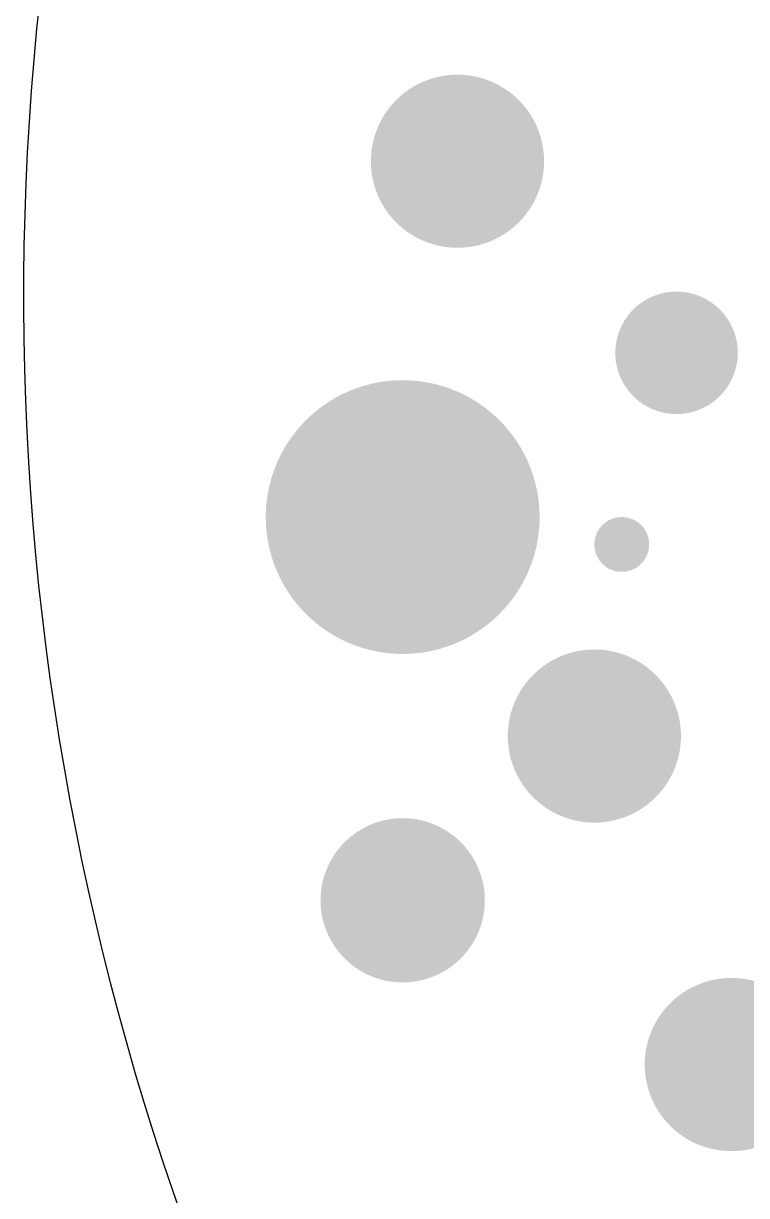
# Model space of a CAD drawing. Header units: millimetres. Extents: x -213 to 898, y -426 to 200.
# Drawn here: x 98.15 to 124.56, y -180.79 to -137.97 of the extents above; entities that cross this region are included whole.
import ezdxf

# ---------------------------------------------------------------- set-up
doc = ezdxf.new("R2010")
doc.units = ezdxf.units.MM
doc.layers.add('Cut', color=1, linetype='Continuous', true_color=0xff0000)
doc.layers.add('Etch', color=5, linetype='Continuous', true_color=0x0000ff)

msp = doc.modelspace()

# ---------------------------------------------------------------- hatches: boundary and pattern name
at = {"layer": 'Etch', "true_color": 0x0000ff, "extrusion": (0, 0, -1)}
for points in [[(-111, -144), (-110.979, -143.933), (-110.958, -143.865), (-110.94, -143.796), (-110.922, -143.726), (-110.906, -143.655), (-110.892, -143.584), (-110.879, -143.511), (-110.868, -143.437), (-110.859, -143.363), (-110.851, -143.288), (-110.845, -143.212), (-110.841, -143.136), (-110.838, -143.059), (-110.838, -142.982), (-110.839, -142.904), (-110.843, -142.826), (-110.848, -142.747), (-110.855, -142.668), (-110.864, -142.589), (-110.876, -142.51), (-110.889, -142.431), (-110.905, -142.353), (-110.922, -142.274), (-110.942, -142.195), (-110.963, -142.117), (-110.987, -142.039), (-111.013, -141.962), (-111.041, -141.885), (-111.07, -141.809), (-111.102, -141.734), (-111.136, -141.659), (-111.172, -141.586), (-111.209, -141.513), (-111.249, -141.441), (-111.29, -141.371), (-111.333, -141.301), (-111.377, -141.233), (-111.424, -141.166), (-111.472, -141.1), (-111.521, -141.036), (-111.572, -140.973), (-111.625, -140.912), (-111.679, -140.853), (-111.734, -140.794), (-111.79, -140.738), (-111.848, -140.683), (-111.906, -140.63), (-111.966, -140.579), (-112.026, -140.529), (-112.088, -140.481), (-112.15, -140.435), (-112.213, -140.391), (-112.277, -140.349), (-112.341, -140.308), (-112.406, -140.269), (-112.471, -140.232), (-112.536, -140.197), (-112.602, -140.163), (-112.668, -140.132), (-112.734, -140.102), (-112.801, -140.074), (-112.867, -140.048), (-112.934, -140.023), (-113, -140), (-113.067, -139.979), (-113.135, -139.958), (-113.204, -139.94), (-113.274, -139.922), (-113.345, -139.906), (-113.416, -139.892), (-113.489, -139.879), (-113.563, -139.868), (-113.637, -139.859), (-113.712, -139.851), (-113.788, -139.845), (-113.864, -139.841), (-113.941, -139.838), (-114.018, -139.838), (-114.096, -139.839), (-114.174, -139.843), (-114.253, -139.848), (-114.332, -139.855), (-114.411, -139.864), (-114.49, -139.876), (-114.569, -139.889), (-114.647, -139.905), (-114.726, -139.922), (-114.805, -139.942), (-114.883, -139.963), (-114.961, -139.987), (-115.038, -140.013), (-115.115, -140.041), (-115.191, -140.07), (-115.266, -140.102), (-115.341, -140.136), (-115.414, -140.172), (-115.487, -140.209), (-115.559, -140.249), (-115.629, -140.29), (-115.699, -140.333), (-115.767, -140.377), (-115.834, -140.424), (-115.9, -140.472), (-115.964, -140.521), (-116.027, -140.572), (-116.088, -140.625), (-116.147, -140.679), (-116.206, -140.734), (-116.262, -140.79), (-116.317, -140.848), (-116.37, -140.906), (-116.421, -140.966), (-116.471, -141.026), (-116.519, -141.088), (-116.565, -141.15), (-116.609, -141.213), (-116.651, -141.277), (-116.692, -141.341), (-116.731, -141.406), (-116.768, -141.471), (-116.803, -141.536), (-116.837, -141.602), (-116.868, -141.668), (-116.898, -141.734), (-116.926, -141.801), (-116.952, -141.867), (-116.977, -141.934), (-117, -142), (-117.021, -142.067), (-117.042, -142.135), (-117.06, -142.204), (-117.078, -142.274), (-117.094, -142.345), (-117.108, -142.416), (-117.121, -142.489), (-117.132, -142.563), (-117.141, -142.637), (-117.149, -142.712), (-117.155, -142.788), (-117.159, -142.864), (-117.162, -142.941), (-117.162, -143.018), (-117.161, -143.096), (-117.157, -143.174), (-117.152, -143.253), (-117.145, -143.332), (-117.136, -143.411), (-117.124, -143.49), (-117.111, -143.569), (-117.095, -143.647), (-117.078, -143.726), (-117.058, -143.805), (-117.037, -143.883), (-117.013, -143.961), (-116.987, -144.038), (-116.959, -144.115), (-116.93, -144.191), (-116.898, -144.266), (-116.864, -144.341), (-116.828, -144.414), (-116.791, -144.487), (-116.751, -144.559), (-116.71, -144.629), (-116.667, -144.699), (-116.623, -144.767), (-116.576, -144.834), (-116.528, -144.9), (-116.479, -144.964), (-116.428, -145.027), (-116.375, -145.088), (-116.321, -145.147), (-116.266, -145.206), (-116.21, -145.262), (-116.152, -145.317), (-116.094, -145.37), (-116.034, -145.421), (-115.974, -145.471), (-115.912, -145.519), (-115.85, -145.565), (-115.787, -145.609), (-115.723, -145.651), (-115.659, -145.692), (-115.594, -145.731), (-115.529, -145.768), (-115.464, -145.803), (-115.398, -145.837), (-115.332, -145.868), (-115.266, -145.898), (-115.199, -145.926), (-115.133, -145.952), (-115.066, -145.977), (-115, -146), (-114.933, -146.021), (-114.865, -146.042), (-114.796, -146.06), (-114.726, -146.078), (-114.655, -146.094), (-114.584, -146.108), (-114.511, -146.121), (-114.437, -146.132), (-114.363, -146.141), (-114.288, -146.149), (-114.212, -146.155), (-114.136, -146.159), (-114.059, -146.162), (-113.982, -146.162), (-113.904, -146.161), (-113.826, -146.157), (-113.747, -146.152), (-113.668, -146.145), (-113.589, -146.136), (-113.51, -146.124), (-113.431, -146.111), (-113.353, -146.095), (-113.274, -146.078), (-113.195, -146.058), (-113.117, -146.037), (-113.039, -146.013), (-112.962, -145.987), (-112.885, -145.959), (-112.809, -145.93), (-112.734, -145.898), (-112.659, -145.864), (-112.586, -145.828), (-112.513, -145.791), (-112.441, -145.751), (-112.371, -145.71), (-112.301, -145.667), (-112.233, -145.623), (-112.166, -145.576), (-112.1, -145.528), (-112.036, -145.479), (-111.973, -145.428), (-111.912, -145.375), (-111.853, -145.321), (-111.794, -145.266), (-111.738, -145.21), (-111.683, -145.152), (-111.63, -145.094), (-111.579, -145.034), (-111.529, -144.974), (-111.481, -144.912), (-111.435, -144.85), (-111.391, -144.787), (-111.349, -144.723), (-111.308, -144.659), (-111.269, -144.594), (-111.232, -144.529), (-111.197, -144.464), (-111.163, -144.398), (-111.132, -144.332), (-111.102, -144.266), (-111.074, -144.199), (-111.048, -144.133), (-111.023, -144.066)], [(-121, -152), (-120.956, -151.977), (-120.912, -151.953), (-120.868, -151.928), (-120.824, -151.902), (-120.781, -151.875), (-120.738, -151.846), (-120.695, -151.816), (-120.653, -151.785), (-120.611, -151.752), (-120.569, -151.719), (-120.529, -151.684), (-120.488, -151.648), (-120.449, -151.61), (-120.41, -151.572), (-120.371, -151.532), (-120.334, -151.491), (-120.297, -151.45), (-120.262, -151.407), (-120.227, -151.362), (-120.193, -151.317), (-120.16, -151.271), (-120.129, -151.224), (-120.098, -151.176), (-120.069, -151.127), (-120.04, -151.077), (-120.013, -151.026), (-119.988, -150.975), (-119.963, -150.922), (-119.94, -150.869), (-119.918, -150.816), (-119.898, -150.762), (-119.879, -150.707), (-119.861, -150.652), (-119.845, -150.596), (-119.83, -150.54), (-119.817, -150.484), (-119.805, -150.428), (-119.795, -150.371), (-119.786, -150.314), (-119.779, -150.257), (-119.773, -150.201), (-119.769, -150.144), (-119.766, -150.087), (-119.764, -150.03), (-119.764, -149.974), (-119.765, -149.918), (-119.768, -149.862), (-119.772, -149.806), (-119.778, -149.751), (-119.785, -149.697), (-119.793, -149.643), (-119.802, -149.589), (-119.813, -149.536), (-119.824, -149.483), (-119.837, -149.432), (-119.851, -149.381), (-119.867, -149.33), (-119.883, -149.281), (-119.9, -149.232), (-119.918, -149.184), (-119.937, -149.137), (-119.957, -149.09), (-119.978, -149.045), (-120, -149), (-120.023, -148.956), (-120.047, -148.912), (-120.072, -148.868), (-120.098, -148.824), (-120.125, -148.781), (-120.154, -148.738), (-120.184, -148.695), (-120.215, -148.653), (-120.248, -148.611), (-120.281, -148.569), (-120.316, -148.529), (-120.352, -148.488), (-120.39, -148.449), (-120.428, -148.41), (-120.468, -148.371), (-120.509, -148.334), (-120.55, -148.297), (-120.593, -148.262), (-120.638, -148.227), (-120.683, -148.193), (-120.729, -148.16), (-120.776, -148.129), (-120.824, -148.098), (-120.873, -148.069), (-120.923, -148.04), (-120.974, -148.013), (-121.025, -147.988), (-121.078, -147.963), (-121.131, -147.94), (-121.184, -147.918), (-121.238, -147.898), (-121.293, -147.879), (-121.348, -147.861), (-121.404, -147.845), (-121.46, -147.83), (-121.516, -147.817), (-121.572, -147.805), (-121.629, -147.795), (-121.686, -147.786), (-121.743, -147.779), (-121.799, -147.773), (-121.856, -147.769), (-121.913, -147.766), (-121.97, -147.764), (-122.026, -147.764), (-122.082, -147.765), (-122.138, -147.768), (-122.194, -147.772), (-122.249, -147.778), (-122.303, -147.785), (-122.357, -147.793), (-122.411, -147.802), (-122.464, -147.813), (-122.517, -147.824), (-122.568, -147.837), (-122.619, -147.851), (-122.67, -147.867), (-122.719, -147.883), (-122.768, -147.9), (-122.816, -147.918), (-122.863, -147.937), (-122.91, -147.957), (-122.955, -147.978), (-123, -148), (-123.044, -148.023), (-123.088, -148.047), (-123.132, -148.072), (-123.176, -148.098), (-123.219, -148.125), (-123.262, -148.154), (-123.305, -148.184), (-123.347, -148.215), (-123.389, -148.248), (-123.431, -148.281), (-123.471, -148.316), (-123.512, -148.352), (-123.551, -148.39), (-123.59, -148.428), (-123.629, -148.468), (-123.666, -148.509), (-123.703, -148.55), (-123.738, -148.593), (-123.773, -148.638), (-123.807, -148.683), (-123.84, -148.729), (-123.871, -148.776), (-123.902, -148.824), (-123.931, -148.873), (-123.96, -148.923), (-123.987, -148.974), (-124.012, -149.025), (-124.037, -149.078), (-124.06, -149.131), (-124.082, -149.184), (-124.102, -149.238), (-124.121, -149.293), (-124.139, -149.348), (-124.155, -149.404), (-124.17, -149.46), (-124.183, -149.516), (-124.195, -149.572), (-124.205, -149.629), (-124.214, -149.686), (-124.221, -149.743), (-124.227, -149.799), (-124.231, -149.856), (-124.234, -149.913), (-124.236, -149.97), (-124.236, -150.026), (-124.235, -150.082), (-124.232, -150.138), (-124.228, -150.194), (-124.222, -150.249), (-124.215, -150.303), (-124.207, -150.357), (-124.198, -150.411), (-124.187, -150.464), (-124.176, -150.517), (-124.163, -150.568), (-124.149, -150.619), (-124.133, -150.67), (-124.117, -150.719), (-124.1, -150.768), (-124.082, -150.816), (-124.063, -150.863), (-124.043, -150.91), (-124.022, -150.955), (-124, -151), (-123.977, -151.044), (-123.953, -151.088), (-123.928, -151.132), (-123.902, -151.176), (-123.875, -151.219), (-123.846, -151.262), (-123.816, -151.305), (-123.785, -151.347), (-123.752, -151.389), (-123.719, -151.431), (-123.684, -151.471), (-123.648, -151.512), (-123.61, -151.551), (-123.572, -151.59), (-123.532, -151.629), (-123.491, -151.666), (-123.45, -151.703), (-123.407, -151.738), (-123.362, -151.773), (-123.317, -151.807), (-123.271, -151.84), (-123.224, -151.871), (-123.176, -151.902), (-123.127, -151.931), (-123.077, -151.96), (-123.026, -151.987), (-122.975, -152.012), (-122.922, -152.037), (-122.869, -152.06), (-122.816, -152.082), (-122.762, -152.102), (-122.707, -152.121), (-122.652, -152.139), (-122.596, -152.155), (-122.54, -152.17), (-122.484, -152.183), (-122.428, -152.195), (-122.371, -152.205), (-122.314, -152.214), (-122.257, -152.221), (-122.201, -152.227), (-122.144, -152.231), (-122.087, -152.234), (-122.03, -152.236), (-121.974, -152.236), (-121.918, -152.235), (-121.862, -152.232), (-121.806, -152.228), (-121.751, -152.222), (-121.697, -152.215), (-121.643, -152.207), (-121.589, -152.198), (-121.536, -152.187), (-121.483, -152.176), (-121.432, -152.163), (-121.381, -152.149), (-121.33, -152.133), (-121.281, -152.117), (-121.232, -152.1), (-121.184, -152.082), (-121.137, -152.063), (-121.09, -152.043), (-121.045, -152.022)], [(-113.581, -160.743), (-113.475, -160.777), (-113.368, -160.809), (-113.259, -160.839), (-113.149, -160.866), (-113.036, -160.891), (-112.923, -160.914), (-112.808, -160.934), (-112.692, -160.952), (-112.574, -160.967), (-112.455, -160.979), (-112.336, -160.989), (-112.215, -160.995), (-112.093, -160.999), (-111.971, -161), (-111.848, -160.998), (-111.724, -160.992), (-111.6, -160.984), (-111.475, -160.972), (-111.351, -160.958), (-111.226, -160.94), (-111.101, -160.919), (-110.976, -160.894), (-110.852, -160.866), (-110.728, -160.835), (-110.604, -160.801), (-110.481, -160.764), (-110.359, -160.723), (-110.238, -160.679), (-110.117, -160.632), (-109.998, -160.582), (-109.88, -160.529), (-109.764, -160.472), (-109.649, -160.413), (-109.536, -160.35), (-109.424, -160.285), (-109.314, -160.217), (-109.206, -160.147), (-109.1, -160.073), (-108.997, -159.997), (-108.895, -159.919), (-108.796, -159.838), (-108.699, -159.755), (-108.605, -159.67), (-108.513, -159.583), (-108.423, -159.494), (-108.337, -159.403), (-108.253, -159.31), (-108.172, -159.216), (-108.093, -159.12), (-108.018, -159.023), (-107.945, -158.925), (-107.875, -158.825), (-107.808, -158.725), (-107.743, -158.623), (-107.682, -158.521), (-107.623, -158.418), (-107.568, -158.314), (-107.515, -158.21), (-107.465, -158.106), (-107.418, -158.001), (-107.373, -157.896), (-107.332, -157.791), (-107.293, -157.686), (-107.257, -157.581), (-107.223, -157.475), (-107.191, -157.368), (-107.161, -157.259), (-107.134, -157.149), (-107.109, -157.036), (-107.086, -156.923), (-107.066, -156.808), (-107.048, -156.692), (-107.033, -156.574), (-107.021, -156.455), (-107.011, -156.336), (-107.005, -156.215), (-107.001, -156.093), (-107, -155.971), (-107.002, -155.848), (-107.008, -155.724), (-107.016, -155.6), (-107.028, -155.475), (-107.042, -155.351), (-107.06, -155.226), (-107.081, -155.101), (-107.106, -154.976), (-107.134, -154.852), (-107.165, -154.728), (-107.199, -154.604), (-107.236, -154.481), (-107.277, -154.359), (-107.321, -154.238), (-107.368, -154.117), (-107.418, -153.998), (-107.471, -153.88), (-107.528, -153.764), (-107.587, -153.649), (-107.65, -153.536), (-107.715, -153.424), (-107.783, -153.314), (-107.853, -153.206), (-107.927, -153.1), (-108.003, -152.997), (-108.081, -152.895), (-108.162, -152.796), (-108.245, -152.699), (-108.33, -152.605), (-108.417, -152.513), (-108.506, -152.423), (-108.597, -152.337), (-108.69, -152.253), (-108.784, -152.172), (-108.88, -152.093), (-108.977, -152.018), (-109.075, -151.945), (-109.175, -151.875), (-109.275, -151.808), (-109.377, -151.743), (-109.479, -151.682), (-109.582, -151.623), (-109.686, -151.568), (-109.79, -151.515), (-109.894, -151.465), (-109.999, -151.418), (-110.104, -151.373), (-110.209, -151.332), (-110.314, -151.293), (-110.419, -151.257), (-110.525, -151.223), (-110.632, -151.191), (-110.741, -151.161), (-110.851, -151.134), (-110.964, -151.109), (-111.077, -151.086), (-111.192, -151.066), (-111.308, -151.048), (-111.426, -151.033), (-111.545, -151.021), (-111.664, -151.011), (-111.785, -151.005), (-111.907, -151.001), (-112.029, -151), (-112.152, -151.002), (-112.276, -151.008), (-112.4, -151.016), (-112.525, -151.028), (-112.649, -151.042), (-112.774, -151.06), (-112.899, -151.081), (-113.024, -151.106), (-113.148, -151.134), (-113.272, -151.165), (-113.396, -151.199), (-113.519, -151.236), (-113.641, -151.277), (-113.762, -151.321), (-113.883, -151.368), (-114.002, -151.418), (-114.12, -151.471), (-114.236, -151.528), (-114.351, -151.587), (-114.464, -151.65), (-114.576, -151.715), (-114.686, -151.783), (-114.794, -151.853), (-114.9, -151.927), (-115.003, -152.003), (-115.105, -152.081), (-115.204, -152.162), (-115.301, -152.245), (-115.395, -152.33), (-115.487, -152.417), (-115.577, -152.506), (-115.663, -152.597), (-115.747, -152.69), (-115.828, -152.784), (-115.907, -152.88), (-115.982, -152.977), (-116.055, -153.075), (-116.125, -153.175), (-116.192, -153.275), (-116.257, -153.377), (-116.318, -153.479), (-116.377, -153.582), (-116.432, -153.686), (-116.485, -153.79), (-116.535, -153.894), (-116.582, -153.999), (-116.627, -154.104), (-116.668, -154.209), (-116.707, -154.314), (-116.743, -154.419), (-116.777, -154.525), (-116.809, -154.632), (-116.839, -154.741), (-116.866, -154.851), (-116.891, -154.964), (-116.914, -155.077), (-116.934, -155.192), (-116.952, -155.308), (-116.967, -155.426), (-116.979, -155.545), (-116.989, -155.664), (-116.995, -155.785), (-116.999, -155.907), (-117, -156.029), (-116.998, -156.152), (-116.992, -156.276), (-116.984, -156.4), (-116.972, -156.525), (-116.958, -156.649), (-116.94, -156.774), (-116.919, -156.899), (-116.894, -157.024), (-116.866, -157.148), (-116.835, -157.272), (-116.801, -157.396), (-116.764, -157.519), (-116.723, -157.641), (-116.679, -157.762), (-116.632, -157.883), (-116.582, -158.002), (-116.529, -158.12), (-116.472, -158.236), (-116.413, -158.351), (-116.35, -158.464), (-116.285, -158.576), (-116.217, -158.686), (-116.147, -158.794), (-116.073, -158.9), (-115.997, -159.003), (-115.919, -159.105), (-115.838, -159.204), (-115.755, -159.301), (-115.67, -159.395), (-115.583, -159.487), (-115.494, -159.577), (-115.403, -159.663), (-115.31, -159.747), (-115.216, -159.828), (-115.12, -159.907), (-115.023, -159.982), (-114.925, -160.055), (-114.825, -160.125), (-114.725, -160.192), (-114.623, -160.257), (-114.521, -160.318), (-114.418, -160.377), (-114.314, -160.432), (-114.21, -160.485), (-114.106, -160.535), (-114.001, -160.582), (-113.896, -160.627), (-113.791, -160.668), (-113.686, -160.707)], [(-119.553, -157.894), (-119.533, -157.884), (-119.513, -157.874), (-119.494, -157.862), (-119.474, -157.851), (-119.455, -157.838), (-119.436, -157.825), (-119.416, -157.812), (-119.397, -157.798), (-119.379, -157.784), (-119.36, -157.769), (-119.342, -157.753), (-119.324, -157.737), (-119.306, -157.72), (-119.289, -157.703), (-119.272, -157.685), (-119.255, -157.667), (-119.239, -157.648), (-119.223, -157.629), (-119.207, -157.609), (-119.192, -157.589), (-119.177, -157.568), (-119.163, -157.547), (-119.149, -157.526), (-119.136, -157.504), (-119.124, -157.482), (-119.112, -157.459), (-119.1, -157.436), (-119.089, -157.413), (-119.079, -157.389), (-119.069, -157.365), (-119.06, -157.341), (-119.051, -157.316), (-119.043, -157.292), (-119.036, -157.267), (-119.03, -157.242), (-119.024, -157.217), (-119.018, -157.191), (-119.014, -157.166), (-119.01, -157.141), (-119.007, -157.115), (-119.004, -157.09), (-119.002, -157.064), (-119.001, -157.039), (-119, -157.014), (-119, -156.988), (-119.001, -156.963), (-119.002, -156.938), (-119.004, -156.913), (-119.006, -156.889), (-119.009, -156.864), (-119.013, -156.84), (-119.017, -156.816), (-119.022, -156.792), (-119.027, -156.769), (-119.033, -156.746), (-119.039, -156.723), (-119.046, -156.7), (-119.053, -156.678), (-119.061, -156.656), (-119.069, -156.635), (-119.078, -156.614), (-119.087, -156.593), (-119.096, -156.573), (-119.106, -156.553), (-119.116, -156.533), (-119.126, -156.513), (-119.138, -156.494), (-119.149, -156.474), (-119.162, -156.455), (-119.175, -156.436), (-119.188, -156.416), (-119.202, -156.397), (-119.216, -156.379), (-119.231, -156.36), (-119.247, -156.342), (-119.263, -156.324), (-119.28, -156.306), (-119.297, -156.289), (-119.315, -156.272), (-119.333, -156.255), (-119.352, -156.239), (-119.371, -156.223), (-119.391, -156.207), (-119.411, -156.192), (-119.432, -156.177), (-119.453, -156.163), (-119.474, -156.149), (-119.496, -156.136), (-119.518, -156.124), (-119.541, -156.112), (-119.564, -156.1), (-119.587, -156.089), (-119.611, -156.079), (-119.635, -156.069), (-119.659, -156.06), (-119.684, -156.051), (-119.708, -156.043), (-119.733, -156.036), (-119.758, -156.03), (-119.783, -156.024), (-119.809, -156.018), (-119.834, -156.014), (-119.859, -156.01), (-119.885, -156.007), (-119.91, -156.004), (-119.936, -156.002), (-119.961, -156.001), (-119.986, -156), (-120.012, -156), (-120.037, -156.001), (-120.062, -156.002), (-120.087, -156.004), (-120.111, -156.006), (-120.136, -156.009), (-120.16, -156.013), (-120.184, -156.017), (-120.208, -156.022), (-120.231, -156.027), (-120.254, -156.033), (-120.277, -156.039), (-120.3, -156.046), (-120.322, -156.053), (-120.344, -156.061), (-120.365, -156.069), (-120.386, -156.078), (-120.407, -156.087), (-120.427, -156.096), (-120.447, -156.106), (-120.467, -156.116), (-120.487, -156.126), (-120.506, -156.138), (-120.526, -156.149), (-120.545, -156.162), (-120.564, -156.175), (-120.584, -156.188), (-120.603, -156.202), (-120.621, -156.216), (-120.64, -156.231), (-120.658, -156.247), (-120.676, -156.263), (-120.694, -156.28), (-120.711, -156.297), (-120.728, -156.315), (-120.745, -156.333), (-120.761, -156.352), (-120.777, -156.371), (-120.793, -156.391), (-120.808, -156.411), (-120.823, -156.432), (-120.837, -156.453), (-120.851, -156.474), (-120.864, -156.496), (-120.876, -156.518), (-120.888, -156.541), (-120.9, -156.564), (-120.911, -156.587), (-120.921, -156.611), (-120.931, -156.635), (-120.94, -156.659), (-120.949, -156.684), (-120.957, -156.708), (-120.964, -156.733), (-120.97, -156.758), (-120.976, -156.783), (-120.982, -156.809), (-120.986, -156.834), (-120.99, -156.859), (-120.993, -156.885), (-120.996, -156.91), (-120.998, -156.936), (-120.999, -156.961), (-121, -156.986), (-121, -157.012), (-120.999, -157.037), (-120.998, -157.062), (-120.996, -157.087), (-120.994, -157.111), (-120.991, -157.136), (-120.987, -157.16), (-120.983, -157.184), (-120.978, -157.208), (-120.973, -157.231), (-120.967, -157.254), (-120.961, -157.277), (-120.954, -157.3), (-120.947, -157.322), (-120.939, -157.344), (-120.931, -157.365), (-120.922, -157.386), (-120.913, -157.407), (-120.904, -157.427), (-120.894, -157.447), (-120.884, -157.467), (-120.874, -157.487), (-120.862, -157.506), (-120.851, -157.526), (-120.838, -157.545), (-120.825, -157.564), (-120.812, -157.584), (-120.798, -157.603), (-120.784, -157.621), (-120.769, -157.64), (-120.753, -157.658), (-120.737, -157.676), (-120.72, -157.694), (-120.703, -157.711), (-120.685, -157.728), (-120.667, -157.745), (-120.648, -157.761), (-120.629, -157.777), (-120.609, -157.793), (-120.589, -157.808), (-120.568, -157.823), (-120.547, -157.837), (-120.526, -157.851), (-120.504, -157.864), (-120.482, -157.876), (-120.459, -157.888), (-120.436, -157.9), (-120.413, -157.911), (-120.389, -157.921), (-120.365, -157.931), (-120.341, -157.94), (-120.316, -157.949), (-120.292, -157.957), (-120.267, -157.964), (-120.242, -157.97), (-120.217, -157.976), (-120.191, -157.982), (-120.166, -157.986), (-120.141, -157.99), (-120.115, -157.993), (-120.09, -157.996), (-120.064, -157.998), (-120.039, -157.999), (-120.014, -158), (-119.988, -158), (-119.963, -157.999), (-119.938, -157.998), (-119.913, -157.996), (-119.889, -157.994), (-119.864, -157.991), (-119.84, -157.987), (-119.816, -157.983), (-119.792, -157.978), (-119.769, -157.973), (-119.746, -157.967), (-119.723, -157.961), (-119.7, -157.954), (-119.678, -157.947), (-119.656, -157.939), (-119.635, -157.931), (-119.614, -157.922), (-119.593, -157.913), (-119.573, -157.904)], [(-120, -167), (-119.933, -167.021), (-119.865, -167.042), (-119.796, -167.06), (-119.726, -167.078), (-119.655, -167.094), (-119.584, -167.108), (-119.511, -167.121), (-119.437, -167.132), (-119.363, -167.141), (-119.288, -167.149), (-119.212, -167.155), (-119.136, -167.159), (-119.059, -167.162), (-118.982, -167.162), (-118.904, -167.161), (-118.826, -167.157), (-118.747, -167.152), (-118.668, -167.145), (-118.589, -167.136), (-118.51, -167.124), (-118.431, -167.111), (-118.353, -167.095), (-118.274, -167.078), (-118.195, -167.058), (-118.117, -167.037), (-118.039, -167.013), (-117.962, -166.987), (-117.885, -166.959), (-117.809, -166.93), (-117.734, -166.898), (-117.659, -166.864), (-117.586, -166.828), (-117.513, -166.791), (-117.441, -166.751), (-117.371, -166.71), (-117.301, -166.667), (-117.233, -166.623), (-117.166, -166.576), (-117.1, -166.528), (-117.036, -166.479), (-116.973, -166.428), (-116.912, -166.375), (-116.853, -166.321), (-116.794, -166.266), (-116.738, -166.21), (-116.683, -166.152), (-116.63, -166.094), (-116.579, -166.034), (-116.529, -165.974), (-116.481, -165.912), (-116.435, -165.85), (-116.391, -165.787), (-116.349, -165.723), (-116.308, -165.659), (-116.269, -165.594), (-116.232, -165.529), (-116.197, -165.464), (-116.163, -165.398), (-116.132, -165.332), (-116.102, -165.266), (-116.074, -165.199), (-116.048, -165.133), (-116.023, -165.066), (-116, -165), (-115.979, -164.933), (-115.958, -164.865), (-115.94, -164.796), (-115.922, -164.726), (-115.906, -164.655), (-115.892, -164.584), (-115.879, -164.511), (-115.868, -164.437), (-115.859, -164.363), (-115.851, -164.288), (-115.845, -164.212), (-115.841, -164.136), (-115.838, -164.059), (-115.838, -163.982), (-115.839, -163.904), (-115.843, -163.826), (-115.848, -163.747), (-115.855, -163.668), (-115.864, -163.589), (-115.876, -163.51), (-115.889, -163.431), (-115.905, -163.353), (-115.922, -163.274), (-115.942, -163.195), (-115.963, -163.117), (-115.987, -163.039), (-116.013, -162.962), (-116.041, -162.885), (-116.07, -162.809), (-116.102, -162.734), (-116.136, -162.659), (-116.172, -162.586), (-116.209, -162.513), (-116.249, -162.441), (-116.29, -162.371), (-116.333, -162.301), (-116.377, -162.233), (-116.424, -162.166), (-116.472, -162.1), (-116.521, -162.036), (-116.572, -161.973), (-116.625, -161.912), (-116.679, -161.853), (-116.734, -161.794), (-116.79, -161.738), (-116.848, -161.683), (-116.906, -161.63), (-116.966, -161.579), (-117.026, -161.529), (-117.088, -161.481), (-117.15, -161.435), (-117.213, -161.391), (-117.277, -161.349), (-117.341, -161.308), (-117.406, -161.269), (-117.471, -161.232), (-117.536, -161.197), (-117.602, -161.163), (-117.668, -161.132), (-117.734, -161.102), (-117.801, -161.074), (-117.867, -161.048), (-117.934, -161.023), (-118, -161), (-118.067, -160.979), (-118.135, -160.958), (-118.204, -160.94), (-118.274, -160.922), (-118.345, -160.906), (-118.416, -160.892), (-118.489, -160.879), (-118.563, -160.868), (-118.637, -160.859), (-118.712, -160.851), (-118.788, -160.845), (-118.864, -160.841), (-118.941, -160.838), (-119.018, -160.838), (-119.096, -160.839), (-119.174, -160.843), (-119.253, -160.848), (-119.332, -160.855), (-119.411, -160.864), (-119.49, -160.876), (-119.569, -160.889), (-119.647, -160.905), (-119.726, -160.922), (-119.805, -160.942), (-119.883, -160.963), (-119.961, -160.987), (-120.038, -161.013), (-120.115, -161.041), (-120.191, -161.07), (-120.266, -161.102), (-120.341, -161.136), (-120.414, -161.172), (-120.487, -161.209), (-120.559, -161.249), (-120.629, -161.29), (-120.699, -161.333), (-120.767, -161.377), (-120.834, -161.424), (-120.9, -161.472), (-120.964, -161.521), (-121.027, -161.572), (-121.088, -161.625), (-121.147, -161.679), (-121.206, -161.734), (-121.262, -161.79), (-121.317, -161.848), (-121.37, -161.906), (-121.421, -161.966), (-121.471, -162.026), (-121.519, -162.088), (-121.565, -162.15), (-121.609, -162.213), (-121.651, -162.277), (-121.692, -162.341), (-121.731, -162.406), (-121.768, -162.471), (-121.803, -162.536), (-121.837, -162.602), (-121.868, -162.668), (-121.898, -162.734), (-121.926, -162.801), (-121.952, -162.867), (-121.977, -162.934), (-122, -163), (-122.021, -163.067), (-122.042, -163.135), (-122.06, -163.204), (-122.078, -163.274), (-122.094, -163.345), (-122.108, -163.416), (-122.121, -163.489), (-122.132, -163.563), (-122.141, -163.637), (-122.149, -163.712), (-122.155, -163.788), (-122.159, -163.864), (-122.162, -163.941), (-122.162, -164.018), (-122.161, -164.096), (-122.157, -164.174), (-122.152, -164.253), (-122.145, -164.332), (-122.136, -164.411), (-122.124, -164.49), (-122.111, -164.569), (-122.095, -164.647), (-122.078, -164.726), (-122.058, -164.805), (-122.037, -164.883), (-122.013, -164.961), (-121.987, -165.038), (-121.959, -165.115), (-121.93, -165.191), (-121.898, -165.266), (-121.864, -165.341), (-121.828, -165.414), (-121.791, -165.487), (-121.751, -165.559), (-121.71, -165.629), (-121.667, -165.699), (-121.623, -165.767), (-121.576, -165.834), (-121.528, -165.9), (-121.479, -165.964), (-121.428, -166.027), (-121.375, -166.088), (-121.321, -166.147), (-121.266, -166.206), (-121.21, -166.262), (-121.152, -166.317), (-121.094, -166.37), (-121.034, -166.421), (-120.974, -166.471), (-120.912, -166.519), (-120.85, -166.565), (-120.787, -166.609), (-120.723, -166.651), (-120.659, -166.692), (-120.594, -166.731), (-120.529, -166.768), (-120.464, -166.803), (-120.398, -166.837), (-120.332, -166.868), (-120.266, -166.898), (-120.199, -166.926), (-120.133, -166.952), (-120.066, -166.977)], [(-112, -167), (-112.067, -167.001), (-112.134, -167.003), (-112.201, -167.007), (-112.27, -167.012), (-112.338, -167.019), (-112.407, -167.028), (-112.476, -167.038), (-112.546, -167.05), (-112.616, -167.064), (-112.686, -167.079), (-112.755, -167.097), (-112.825, -167.116), (-112.895, -167.137), (-112.965, -167.16), (-113.035, -167.184), (-113.104, -167.211), (-113.173, -167.239), (-113.242, -167.269), (-113.31, -167.301), (-113.378, -167.335), (-113.445, -167.371), (-113.511, -167.408), (-113.577, -167.448), (-113.642, -167.489), (-113.705, -167.532), (-113.768, -167.577), (-113.83, -167.623), (-113.891, -167.671), (-113.95, -167.721), (-114.009, -167.772), (-114.066, -167.824), (-114.121, -167.879), (-114.176, -167.934), (-114.228, -167.991), (-114.279, -168.05), (-114.329, -168.109), (-114.377, -168.17), (-114.423, -168.232), (-114.468, -168.295), (-114.511, -168.358), (-114.552, -168.423), (-114.592, -168.489), (-114.629, -168.555), (-114.665, -168.622), (-114.699, -168.69), (-114.731, -168.758), (-114.761, -168.827), (-114.789, -168.896), (-114.816, -168.965), (-114.84, -169.035), (-114.863, -169.105), (-114.884, -169.175), (-114.903, -169.245), (-114.921, -169.314), (-114.936, -169.384), (-114.95, -169.454), (-114.962, -169.524), (-114.972, -169.593), (-114.981, -169.662), (-114.988, -169.73), (-114.993, -169.799), (-114.997, -169.866), (-114.999, -169.933), (-115, -170), (-114.999, -170.067), (-114.997, -170.134), (-114.993, -170.201), (-114.988, -170.27), (-114.981, -170.338), (-114.972, -170.407), (-114.962, -170.476), (-114.95, -170.546), (-114.936, -170.616), (-114.921, -170.686), (-114.903, -170.755), (-114.884, -170.825), (-114.863, -170.895), (-114.84, -170.965), (-114.816, -171.035), (-114.789, -171.104), (-114.761, -171.173), (-114.731, -171.242), (-114.699, -171.31), (-114.665, -171.378), (-114.629, -171.445), (-114.592, -171.511), (-114.552, -171.577), (-114.511, -171.642), (-114.468, -171.705), (-114.423, -171.768), (-114.377, -171.83), (-114.329, -171.891), (-114.279, -171.95), (-114.228, -172.009), (-114.176, -172.066), (-114.121, -172.121), (-114.066, -172.176), (-114.009, -172.228), (-113.95, -172.279), (-113.891, -172.329), (-113.83, -172.377), (-113.768, -172.423), (-113.705, -172.468), (-113.642, -172.511), (-113.577, -172.552), (-113.511, -172.592), (-113.445, -172.629), (-113.378, -172.665), (-113.31, -172.699), (-113.242, -172.731), (-113.173, -172.761), (-113.104, -172.789), (-113.035, -172.816), (-112.965, -172.84), (-112.895, -172.863), (-112.825, -172.884), (-112.755, -172.903), (-112.686, -172.921), (-112.616, -172.936), (-112.546, -172.95), (-112.476, -172.962), (-112.407, -172.972), (-112.338, -172.981), (-112.27, -172.988), (-112.201, -172.993), (-112.134, -172.997), (-112.067, -172.999), (-112, -173), (-111.933, -172.999), (-111.866, -172.997), (-111.799, -172.993), (-111.73, -172.988), (-111.662, -172.981), (-111.593, -172.972), (-111.524, -172.962), (-111.454, -172.95), (-111.384, -172.936), (-111.314, -172.921), (-111.245, -172.903), (-111.175, -172.884), (-111.105, -172.863), (-111.035, -172.84), (-110.965, -172.816), (-110.896, -172.789), (-110.827, -172.761), (-110.758, -172.731), (-110.69, -172.699), (-110.622, -172.665), (-110.555, -172.629), (-110.489, -172.592), (-110.423, -172.552), (-110.358, -172.511), (-110.295, -172.468), (-110.232, -172.423), (-110.17, -172.377), (-110.109, -172.329), (-110.05, -172.279), (-109.991, -172.228), (-109.934, -172.176), (-109.879, -172.121), (-109.824, -172.066), (-109.772, -172.009), (-109.721, -171.95), (-109.671, -171.891), (-109.623, -171.83), (-109.577, -171.768), (-109.532, -171.705), (-109.489, -171.642), (-109.448, -171.577), (-109.408, -171.511), (-109.371, -171.445), (-109.335, -171.378), (-109.301, -171.31), (-109.269, -171.242), (-109.239, -171.173), (-109.211, -171.104), (-109.184, -171.035), (-109.16, -170.965), (-109.137, -170.895), (-109.116, -170.825), (-109.097, -170.755), (-109.079, -170.686), (-109.064, -170.616), (-109.05, -170.546), (-109.038, -170.476), (-109.028, -170.407), (-109.019, -170.338), (-109.012, -170.27), (-109.007, -170.201), (-109.003, -170.134), (-109.001, -170.067), (-109, -170), (-109.001, -169.933), (-109.003, -169.866), (-109.007, -169.799), (-109.012, -169.73), (-109.019, -169.662), (-109.028, -169.593), (-109.038, -169.524), (-109.05, -169.454), (-109.064, -169.384), (-109.079, -169.314), (-109.097, -169.245), (-109.116, -169.175), (-109.137, -169.105), (-109.16, -169.035), (-109.184, -168.965), (-109.211, -168.896), (-109.239, -168.827), (-109.269, -168.758), (-109.301, -168.69), (-109.335, -168.622), (-109.371, -168.555), (-109.408, -168.489), (-109.448, -168.423), (-109.489, -168.358), (-109.532, -168.295), (-109.577, -168.232), (-109.623, -168.17), (-109.671, -168.109), (-109.721, -168.05), (-109.772, -167.991), (-109.824, -167.934), (-109.879, -167.879), (-109.934, -167.824), (-109.991, -167.772), (-110.05, -167.721), (-110.109, -167.671), (-110.17, -167.623), (-110.232, -167.577), (-110.295, -167.532), (-110.358, -167.489), (-110.423, -167.448), (-110.489, -167.408), (-110.555, -167.371), (-110.622, -167.335), (-110.69, -167.301), (-110.758, -167.269), (-110.827, -167.239), (-110.896, -167.211), (-110.965, -167.184), (-111.035, -167.16), (-111.105, -167.137), (-111.175, -167.116), (-111.245, -167.097), (-111.314, -167.079), (-111.384, -167.064), (-111.454, -167.05), (-111.524, -167.038), (-111.593, -167.028), (-111.662, -167.019), (-111.73, -167.012), (-111.799, -167.007), (-111.866, -167.003), (-111.933, -167.001)], [(-125, -179), (-124.933, -179.021), (-124.865, -179.042), (-124.796, -179.06), (-124.726, -179.078), (-124.655, -179.094), (-124.584, -179.108), (-124.511, -179.121), (-124.437, -179.132), (-124.363, -179.141), (-124.288, -179.149), (-124.212, -179.155), (-124.136, -179.159), (-124.059, -179.162), (-123.982, -179.162), (-123.904, -179.161), (-123.826, -179.157), (-123.747, -179.152), (-123.668, -179.145), (-123.589, -179.136), (-123.51, -179.124), (-123.431, -179.111), (-123.353, -179.095), (-123.274, -179.078), (-123.195, -179.058), (-123.117, -179.037), (-123.039, -179.013), (-122.962, -178.987), (-122.885, -178.959), (-122.809, -178.93), (-122.734, -178.898), (-122.659, -178.864), (-122.586, -178.828), (-122.513, -178.791), (-122.441, -178.751), (-122.371, -178.71), (-122.301, -178.667), (-122.233, -178.623), (-122.166, -178.576), (-122.1, -178.528), (-122.036, -178.479), (-121.973, -178.428), (-121.912, -178.375), (-121.853, -178.321), (-121.794, -178.266), (-121.738, -178.21), (-121.683, -178.152), (-121.63, -178.094), (-121.579, -178.034), (-121.529, -177.974), (-121.481, -177.912), (-121.435, -177.85), (-121.391, -177.787), (-121.349, -177.723), (-121.308, -177.659), (-121.269, -177.594), (-121.232, -177.529), (-121.197, -177.464), (-121.163, -177.398), (-121.132, -177.332), (-121.102, -177.266), (-121.074, -177.199), (-121.048, -177.133), (-121.023, -177.066), (-121, -177), (-120.979, -176.933), (-120.958, -176.865), (-120.94, -176.796), (-120.922, -176.726), (-120.906, -176.655), (-120.892, -176.584), (-120.879, -176.511), (-120.868, -176.437), (-120.859, -176.363), (-120.851, -176.288), (-120.845, -176.212), (-120.841, -176.136), (-120.838, -176.059), (-120.838, -175.982), (-120.839, -175.904), (-120.843, -175.826), (-120.848, -175.747), (-120.855, -175.668), (-120.864, -175.589), (-120.876, -175.51), (-120.889, -175.431), (-120.905, -175.353), (-120.922, -175.274), (-120.942, -175.195), (-120.963, -175.117), (-120.987, -175.039), (-121.013, -174.962), (-121.041, -174.885), (-121.07, -174.809), (-121.102, -174.734), (-121.136, -174.659), (-121.172, -174.586), (-121.209, -174.513), (-121.249, -174.441), (-121.29, -174.371), (-121.333, -174.301), (-121.377, -174.233), (-121.424, -174.166), (-121.472, -174.1), (-121.521, -174.036), (-121.572, -173.973), (-121.625, -173.912), (-121.679, -173.853), (-121.734, -173.794), (-121.79, -173.738), (-121.848, -173.683), (-121.906, -173.63), (-121.966, -173.579), (-122.026, -173.529), (-122.088, -173.481), (-122.15, -173.435), (-122.213, -173.391), (-122.277, -173.349), (-122.341, -173.308), (-122.406, -173.269), (-122.471, -173.232), (-122.536, -173.197), (-122.602, -173.163), (-122.668, -173.132), (-122.734, -173.102), (-122.801, -173.074), (-122.867, -173.048), (-122.934, -173.023), (-123, -173), (-123.067, -172.979), (-123.135, -172.958), (-123.204, -172.94), (-123.274, -172.922), (-123.345, -172.906), (-123.416, -172.892), (-123.489, -172.879), (-123.563, -172.868), (-123.637, -172.859), (-123.712, -172.851), (-123.788, -172.845), (-123.864, -172.841), (-123.941, -172.838), (-124.018, -172.838), (-124.096, -172.839), (-124.174, -172.843), (-124.253, -172.848), (-124.332, -172.855), (-124.411, -172.864), (-124.49, -172.876), (-124.569, -172.889), (-124.647, -172.905), (-124.726, -172.922), (-124.805, -172.942), (-124.883, -172.963), (-124.961, -172.987), (-125.038, -173.013), (-125.115, -173.041), (-125.191, -173.07), (-125.266, -173.102), (-125.341, -173.136), (-125.414, -173.172), (-125.487, -173.209), (-125.559, -173.249), (-125.629, -173.29), (-125.699, -173.333), (-125.767, -173.377), (-125.834, -173.424), (-125.9, -173.472), (-125.964, -173.521), (-126.027, -173.572), (-126.088, -173.625), (-126.147, -173.679), (-126.206, -173.734), (-126.262, -173.79), (-126.317, -173.848), (-126.37, -173.906), (-126.421, -173.966), (-126.471, -174.026), (-126.519, -174.088), (-126.565, -174.15), (-126.609, -174.213), (-126.651, -174.277), (-126.692, -174.341), (-126.731, -174.406), (-126.768, -174.471), (-126.803, -174.536), (-126.837, -174.602), (-126.868, -174.668), (-126.898, -174.734), (-126.926, -174.801), (-126.952, -174.867), (-126.977, -174.934), (-127, -175), (-127.021, -175.067), (-127.042, -175.135), (-127.06, -175.204), (-127.078, -175.274), (-127.094, -175.345), (-127.108, -175.416), (-127.121, -175.489), (-127.132, -175.563), (-127.141, -175.637), (-127.149, -175.712), (-127.155, -175.788), (-127.159, -175.864), (-127.162, -175.941), (-127.162, -176.018), (-127.161, -176.096), (-127.157, -176.174), (-127.152, -176.253), (-127.145, -176.332), (-127.136, -176.411), (-127.124, -176.49), (-127.111, -176.569), (-127.095, -176.647), (-127.078, -176.726), (-127.058, -176.805), (-127.037, -176.883), (-127.013, -176.961), (-126.987, -177.038), (-126.959, -177.115), (-126.93, -177.191), (-126.898, -177.266), (-126.864, -177.341), (-126.828, -177.414), (-126.791, -177.487), (-126.751, -177.559), (-126.71, -177.629), (-126.667, -177.699), (-126.623, -177.767), (-126.576, -177.834), (-126.528, -177.9), (-126.479, -177.964), (-126.428, -178.027), (-126.375, -178.088), (-126.321, -178.147), (-126.266, -178.206), (-126.21, -178.262), (-126.152, -178.317), (-126.094, -178.37), (-126.034, -178.421), (-125.974, -178.471), (-125.912, -178.519), (-125.85, -178.565), (-125.787, -178.609), (-125.723, -178.651), (-125.659, -178.692), (-125.594, -178.731), (-125.529, -178.768), (-125.464, -178.803), (-125.398, -178.837), (-125.332, -178.868), (-125.266, -178.898), (-125.199, -178.926), (-125.133, -178.952), (-125.066, -178.977)]]:
    msp.add_hatch(color=5, dxfattribs=at).paths.add_polyline_path(points, flags=0)

# ---------------------------------------------------------------- linework, layer by layer
at = {"layer": 'Cut'}
msp.add_arc((198.152, -148), 100, 140.44249, 34.53518, dxfattribs=at)

doc.saveas('drawing.dxf')
